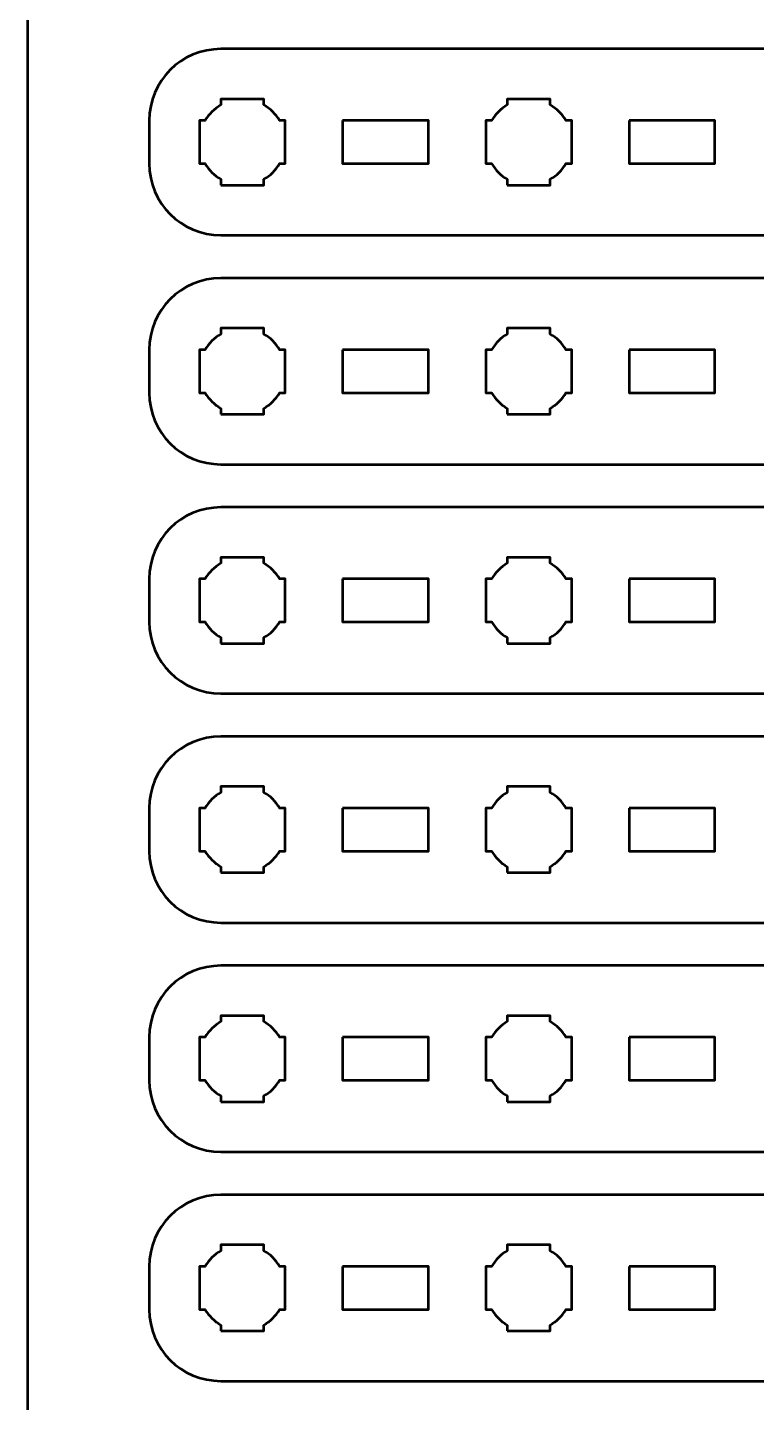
# Model space of a CAD drawing. Header units: centimetres. Extents: x -21 to 0, y -29.7 to 0.
# Drawn here: x -21 to -15.91, y -18.55 to -8.95 of the extents above; entities that cross this region are included whole.
import ezdxf

# ---------------------------------------------------------------- set-up
doc = ezdxf.new("R2010")
doc.units = ezdxf.units.CM
doc.header["$MEASUREMENT"] = 0
doc.layers.add('Layer 1', color=7, linetype='Continuous')

msp = doc.modelspace()

# ---------------------------------------------------------------- linework, layer by layer
at = {"layer": 'Layer 1', "color": 1, "lineweight": 53}
msp.add_open_spline([(-21.00003, -29.19995), (-21.00003, -29.19995), (-21.00003, -5.89992), (-21.00003, -5.89992), (-21.00003, -5.89992), (-21.00003, -5.81709), (-20.93286, -5.74992), (-20.85003, -5.74992), (-20.85003, -5.74992), (-20.7672, -5.74992), (-20.70003, -5.68275), (-20.70003, -5.59992), (-20.70003, -5.59992), (-20.70003, -5.51709), (-20.7672, -5.44992), (-20.85003, -5.44992), (-20.85003, -5.44992), (-20.93286, -5.44992), (-21.00003, -5.38275), (-21.00003, -5.29992), (-21.00003, -5.29992), (-21.00003, -5.21709), (-20.93286, -5.14992), (-20.85003, -5.14992), (-20.85003, -5.14992), (-20.7672, -5.14992), (-20.70003, -5.08275), (-20.70003, -4.99992), (-20.70003, -4.99992), (-20.70003, -4.91709), (-20.7672, -4.84992), (-20.85003, -4.84992), (-20.85003, -4.84992), (-20.93286, -4.84992), (-21.00003, -4.78275), (-21.00003, -4.69992), (-21.00003, -4.69992), (-21.00003, -4.61709), (-20.93286, -4.54992), (-20.85003, -4.54992), (-20.85003, -4.54992), (-20.7672, -4.54992), (-20.70003, -4.48275), (-20.70003, -4.39992), (-20.70003, -4.39992), (-20.70003, -4.31709), (-20.7672, -4.24992), (-20.85003, -4.24992), (-20.85003, -4.24992), (-20.93286, -4.24992), (-21.00003, -4.18275), (-21.00003, -4.09992), (-21.00003, -4.09992), (-21.00003, -4.01709), (-20.93286, -3.94992), (-20.85003, -3.94992), (-20.85003, -3.94992), (-20.7672, -3.94992), (-20.70003, -3.88275), (-20.70003, -3.79992), (-20.70003, -3.79992), (-20.70003, -3.71709), (-20.7672, -3.64992), (-20.85003, -3.64992), (-20.85003, -3.64992), (-20.93286, -3.64992), (-21.00003, -3.58275), (-21.00003, -3.49992), (-21.00003, -3.49992), (-21.00003, -3.41709), (-20.93286, -3.34992), (-20.85003, -3.34992), (-20.85003, -3.34992), (-20.7672, -3.34992), (-20.70003, -3.28275), (-20.70003, -3.19992), (-20.70003, -3.19992), (-20.70003, -3.11709), (-20.7672, -3.04992), (-20.85003, -3.04992), (-20.85003, -3.04992), (-20.93286, -3.04992), (-21.00003, -2.98275), (-21.00003, -2.89992), (-21.00003, -2.89992), (-21.00003, -2.81709), (-20.93286, -2.74992), (-20.85003, -2.74992), (-20.85003, -2.74992), (-20.7672, -2.74992), (-20.70003, -2.68275), (-20.70003, -2.59992), (-20.70003, -2.59992), (-20.70003, -2.51709), (-20.7672, -2.44992), (-20.85003, -2.44992), (-20.85003, -2.44992), (-20.93286, -2.44992), (-21.00003, -2.38275), (-21.00003, -2.29992), (-21.00003, -2.29992), (-21.00003, -2.21709), (-20.93286, -2.14992), (-20.85003, -2.14992), (-20.85003, -2.14992), (-20.7672, -2.14992), (-20.70003, -2.08275), (-20.70003, -1.99992), (-20.70003, -1.99992), (-20.70003, -1.91709), (-20.7672, -1.84992), (-20.85003, -1.84992), (-20.85003, -1.84992), (-20.93286, -1.84992), (-21.00003, -1.78275), (-21.00003, -1.69992), (-21.00003, -1.69992), (-21.00003, -1.61709), (-20.93286, -1.54992), (-20.85003, -1.54992), (-20.85003, -1.54992), (-20.7672, -1.54992), (-20.70003, -1.48275), (-20.70003, -1.39992), (-20.70003, -1.39992), (-20.70003, -1.31709), (-20.7672, -1.24992), (-20.85003, -1.24992), (-20.85003, -1.24992), (-20.93286, -1.24992), (-21.00003, -1.18275), (-21.00003, -1.09992), (-21.00003, -1.09992), (-21.00003, -1.09992), (-21.00003, -0.49992), (-21.00003, -0.49992), (-21.00003, -0.49992), (-21.00003, -0.22295), (-20.77694, 0.00004), (-20.49994, 0.00004), (-20.49994, 0.00004), (-20.49994, 0.00004), (-0.50008, 0.00004), (-0.50008, 0.00004), (-0.50008, 0.00004), (-0.22294, 0.00004), (0.00002, -0.22295), (0.00002, -0.49992), (0.00002, -0.49992), (0.00002, -0.49992), (0.00002, -29.19995), (0.00002, -29.19995), (0.00002, -29.19995), (0.00002, -29.47695), (-0.22294, -29.70004), (-0.50008, -29.70004), (-0.50008, -29.70004), (-0.50008, -29.70004), (-20.49994, -29.70004), (-20.49994, -29.70004), (-20.49994, -29.70004), (-20.77694, -29.70004), (-21.00003, -29.47695), (-21.00003, -29.19995)], degree=3, knots=[0, 0, 0, 0, 0.0243902, 0.0243902, 0.0243902, 0.0243902, 0.0487805, 0.0487805, 0.0487805, 0.0487805, 0.0731707, 0.0731707, 0.0731707, 0.0731707, 0.097561, 0.097561, 0.097561, 0.097561, 0.1219512, 0.1219512, 0.1219512, 0.1219512, 0.1463415, 0.1463415, 0.1463415, 0.1463415, 0.1707317, 0.1707317, 0.1707317, 0.1707317, 0.195122, 0.195122, 0.195122, 0.195122, 0.2195122, 0.2195122, 0.2195122, 0.2195122, 0.2439024, 0.2439024, 0.2439024, 0.2439024, 0.2682927, 0.2682927, 0.2682927, 0.2682927, 0.2926829, 0.2926829, 0.2926829, 0.2926829, 0.3170732, 0.3170732, 0.3170732, 0.3170732, 0.3414634, 0.3414634, 0.3414634, 0.3414634, 0.3658537, 0.3658537, 0.3658537, 0.3658537, 0.3902439, 0.3902439, 0.3902439, 0.3902439, 0.4146341, 0.4146341, 0.4146341, 0.4146341, 0.4390244, 0.4390244, 0.4390244, 0.4390244, 0.4634146, 0.4634146, 0.4634146, 0.4634146, 0.4878049, 0.4878049, 0.4878049, 0.4878049, 0.5121951, 0.5121951, 0.5121951, 0.5121951, 0.5365854, 0.5365854, 0.5365854, 0.5365854, 0.5609756, 0.5609756, 0.5609756, 0.5609756, 0.5853659, 0.5853659, 0.5853659, 0.5853659, 0.6097561, 0.6097561, 0.6097561, 0.6097561, 0.6341463, 0.6341463, 0.6341463, 0.6341463, 0.6585366, 0.6585366, 0.6585366, 0.6585366, 0.6829268, 0.6829268, 0.6829268, 0.6829268, 0.7073171, 0.7073171, 0.7073171, 0.7073171, 0.7317073, 0.7317073, 0.7317073, 0.7317073, 0.7560976, 0.7560976, 0.7560976, 0.7560976, 0.7804878, 0.7804878, 0.7804878, 0.7804878, 0.804878, 0.804878, 0.804878, 0.804878, 0.8292683, 0.8292683, 0.8292683, 0.8292683, 0.8536585, 0.8536585, 0.8536585, 0.8536585, 0.8780488, 0.8780488, 0.8780488, 0.8780488, 0.902439, 0.902439, 0.902439, 0.902439, 0.9268293, 0.9268293, 0.9268293, 0.9268293, 0.9512195, 0.9512195, 0.9512195, 0.9512195, 0.9756098, 0.9756098, 0.9756098, 0.9756098, 1, 1, 1, 1], dxfattribs=at)
at = {"layer": 'Layer 1', "color": 3, "lineweight": 53}
for points in [[(-19.64997, -9.09999), (-19.64997, -9.09999), (-3.35004, -9.09999), (-3.35004, -9.09999), (-3.35004, -9.09999), (-3.07304, -9.09999), (-2.84994, -9.32308), (-2.84994, -9.60008), (-2.84994, -9.60008), (-2.84994, -9.60008), (-2.84994, -9.90009), (-2.84994, -9.90009), (-2.84994, -9.90009), (-2.84994, -10.17705), (-3.07304, -10.40001), (-3.35004, -10.40001), (-3.35004, -10.40001), (-3.35004, -10.40001), (-19.64997, -10.40001), (-19.64997, -10.40001), (-19.64997, -10.40001), (-19.92697, -10.40001), (-20.15006, -10.17705), (-20.15006, -9.90009), (-20.15006, -9.90009), (-20.15006, -9.90009), (-20.15006, -9.60008), (-20.15006, -9.60008), (-20.15006, -9.60008), (-20.15006, -9.32308), (-19.92697, -9.09999), (-19.64997, -9.09999)], [(-19.64997, -10.69999), (-19.64997, -10.69999), (-3.35004, -10.69999), (-3.35004, -10.69999), (-3.35004, -10.69999), (-3.07304, -10.69999), (-2.84994, -10.92308), (-2.84994, -11.20008), (-2.84994, -11.20008), (-2.84994, -11.20008), (-2.84994, -11.50009), (-2.84994, -11.50009), (-2.84994, -11.50009), (-2.84994, -11.77705), (-3.07304, -12.00001), (-3.35004, -12.00001), (-3.35004, -12.00001), (-3.35004, -12.00001), (-19.64997, -12.00001), (-19.64997, -12.00001), (-19.64997, -12.00001), (-19.92697, -12.00001), (-20.15006, -11.77705), (-20.15006, -11.50009), (-20.15006, -11.50009), (-20.15006, -11.50009), (-20.15006, -11.20008), (-20.15006, -11.20008), (-20.15006, -11.20008), (-20.15006, -10.92308), (-19.92697, -10.69999), (-19.64997, -10.69999)], [(-19.64997, -12.29999), (-19.64997, -12.29999), (-3.35004, -12.29999), (-3.35004, -12.29999), (-3.35004, -12.29999), (-3.07304, -12.29999), (-2.84994, -12.52308), (-2.84994, -12.80008), (-2.84994, -12.80008), (-2.84994, -12.80008), (-2.84994, -13.10009), (-2.84994, -13.10009), (-2.84994, -13.10009), (-2.84994, -13.37705), (-3.07304, -13.60001), (-3.35004, -13.60001), (-3.35004, -13.60001), (-3.35004, -13.60001), (-19.64997, -13.60001), (-19.64997, -13.60001), (-19.64997, -13.60001), (-19.92697, -13.60001), (-20.15006, -13.37705), (-20.15006, -13.10009), (-20.15006, -13.10009), (-20.15006, -13.10009), (-20.15006, -12.80008), (-20.15006, -12.80008), (-20.15006, -12.80008), (-20.15006, -12.52308), (-19.92697, -12.29999), (-19.64997, -12.29999)], [(-19.64997, -13.89999), (-19.64997, -13.89999), (-3.35004, -13.89999), (-3.35004, -13.89999), (-3.35004, -13.89999), (-3.07304, -13.89999), (-2.84994, -14.12308), (-2.84994, -14.40008), (-2.84994, -14.40008), (-2.84994, -14.40008), (-2.84994, -14.70009), (-2.84994, -14.70009), (-2.84994, -14.70009), (-2.84994, -14.97705), (-3.07304, -15.20001), (-3.35004, -15.20001), (-3.35004, -15.20001), (-3.35004, -15.20001), (-19.64997, -15.20001), (-19.64997, -15.20001), (-19.64997, -15.20001), (-19.92697, -15.20001), (-20.15006, -14.97705), (-20.15006, -14.70009), (-20.15006, -14.70009), (-20.15006, -14.70009), (-20.15006, -14.40008), (-20.15006, -14.40008), (-20.15006, -14.40008), (-20.15006, -14.12308), (-19.92697, -13.89999), (-19.64997, -13.89999)], [(-19.64997, -15.49999), (-19.64997, -15.49999), (-3.35004, -15.49999), (-3.35004, -15.49999), (-3.35004, -15.49999), (-3.07304, -15.49999), (-2.84994, -15.72308), (-2.84994, -16.00008), (-2.84994, -16.00008), (-2.84994, -16.00008), (-2.84994, -16.30009), (-2.84994, -16.30009), (-2.84994, -16.30009), (-2.84994, -16.57705), (-3.07304, -16.80001), (-3.35004, -16.80001), (-3.35004, -16.80001), (-3.35004, -16.80001), (-19.64997, -16.80001), (-19.64997, -16.80001), (-19.64997, -16.80001), (-19.92697, -16.80001), (-20.15006, -16.57705), (-20.15006, -16.30009), (-20.15006, -16.30009), (-20.15006, -16.30009), (-20.15006, -16.00008), (-20.15006, -16.00008), (-20.15006, -16.00008), (-20.15006, -15.72308), (-19.92697, -15.49999), (-19.64997, -15.49999)], [(-19.64997, -17.09999), (-19.64997, -17.09999), (-3.35004, -17.09999), (-3.35004, -17.09999), (-3.35004, -17.09999), (-3.07304, -17.09999), (-2.84994, -17.32308), (-2.84994, -17.60008), (-2.84994, -17.60008), (-2.84994, -17.60008), (-2.84994, -17.90009), (-2.84994, -17.90009), (-2.84994, -17.90009), (-2.84994, -18.17705), (-3.07304, -18.40001), (-3.35004, -18.40001), (-3.35004, -18.40001), (-3.35004, -18.40001), (-19.64997, -18.40001), (-19.64997, -18.40001), (-19.64997, -18.40001), (-19.92697, -18.40001), (-20.15006, -18.17705), (-20.15006, -17.90009), (-20.15006, -17.90009), (-20.15006, -17.90009), (-20.15006, -17.60008), (-20.15006, -17.60008), (-20.15006, -17.60008), (-20.15006, -17.32308), (-19.92697, -17.09999), (-19.64997, -17.09999)]]:
    msp.add_open_spline(points, degree=3, knots=[0, 0, 0, 0, 0.125, 0.125, 0.125, 0.125, 0.25, 0.25, 0.25, 0.25, 0.375, 0.375, 0.375, 0.375, 0.5, 0.5, 0.5, 0.5, 0.625, 0.625, 0.625, 0.625, 0.75, 0.75, 0.75, 0.75, 0.875, 0.875, 0.875, 0.875, 1, 1, 1, 1], dxfattribs=at)
at = {"layer": 'Layer 1', "lineweight": 53}
for points, knots in [([(-19.64997, -10.05002), (-19.64997, -10.05002), (-19.64997, -10.00991), (-19.64997, -10.00991), (-19.64997, -10.00991), (-19.69558, -9.98359), (-19.7335, -9.94556), (-19.75982, -9.90009), (-19.75982, -9.90009), (-19.75982, -9.90009), (-19.80004, -9.90009), (-19.80004, -9.90009), (-19.80004, -9.90009), (-19.80004, -9.90009), (-19.80004, -9.75001), (-19.80004, -9.75001), (-19.80004, -9.75001), (-19.80004, -9.75001), (-19.80004, -9.60008), (-19.80004, -9.60008), (-19.80004, -9.60008), (-19.80004, -9.60008), (-19.75982, -9.60008), (-19.75982, -9.60008), (-19.75982, -9.60008), (-19.7335, -9.55447), (-19.69558, -9.51655), (-19.64997, -9.49023), (-19.64997, -9.49023), (-19.64997, -9.49023), (-19.64997, -9.45001), (-19.64997, -9.45001), (-19.64997, -9.45001), (-19.64997, -9.45001), (-19.50004, -9.45001), (-19.50004, -9.45001), (-19.50004, -9.45001), (-19.50004, -9.45001), (-19.34996, -9.45001), (-19.34996, -9.45001), (-19.34996, -9.45001), (-19.34996, -9.45001), (-19.34996, -9.49023), (-19.34996, -9.49023), (-19.34996, -9.49023), (-19.30449, -9.51655), (-19.26646, -9.55447), (-19.24014, -9.60008), (-19.24014, -9.60008), (-19.24014, -9.60008), (-19.20003, -9.60008), (-19.20003, -9.60008), (-19.20003, -9.60008), (-19.20003, -9.60008), (-19.20003, -9.75001), (-19.20003, -9.75001), (-19.20003, -9.75001), (-19.20003, -9.75001), (-19.20003, -9.90009), (-19.20003, -9.90009), (-19.20003, -9.90009), (-19.20003, -9.90009), (-19.24014, -9.90009), (-19.24014, -9.90009), (-19.24014, -9.90009), (-19.26646, -9.94556), (-19.30449, -9.98359), (-19.34996, -10.00991), (-19.34996, -10.00991), (-19.34996, -10.00991), (-19.34996, -10.05002), (-19.34996, -10.05002), (-19.34996, -10.05002), (-19.34996, -10.05002), (-19.50004, -10.05002), (-19.50004, -10.05002), (-19.50004, -10.05002), (-19.50004, -10.05002), (-19.64997, -10.05002), (-19.64997, -10.05002)], [0, 0, 0, 0, 0.05, 0.05, 0.05, 0.05, 0.1, 0.1, 0.1, 0.1, 0.15, 0.15, 0.15, 0.15, 0.2, 0.2, 0.2, 0.2, 0.25, 0.25, 0.25, 0.25, 0.3, 0.3, 0.3, 0.3, 0.35, 0.35, 0.35, 0.35, 0.4, 0.4, 0.4, 0.4, 0.45, 0.45, 0.45, 0.45, 0.5, 0.5, 0.5, 0.5, 0.55, 0.55, 0.55, 0.55, 0.6, 0.6, 0.6, 0.6, 0.65, 0.65, 0.65, 0.65, 0.7, 0.7, 0.7, 0.7, 0.75, 0.75, 0.75, 0.75, 0.8, 0.8, 0.8, 0.8, 0.85, 0.85, 0.85, 0.85, 0.9, 0.9, 0.9, 0.9, 0.95, 0.95, 0.95, 0.95, 1, 1, 1, 1]), ([(-17.65003, -10.05002), (-17.65003, -10.05002), (-17.65003, -10.00991), (-17.65003, -10.00991), (-17.65003, -10.00991), (-17.69551, -9.98359), (-17.73354, -9.94556), (-17.75985, -9.90009), (-17.75985, -9.90009), (-17.75985, -9.90009), (-17.79996, -9.90009), (-17.79996, -9.90009), (-17.79996, -9.90009), (-17.79996, -9.90009), (-17.79996, -9.75001), (-17.79996, -9.75001), (-17.79996, -9.75001), (-17.79996, -9.75001), (-17.79996, -9.60008), (-17.79996, -9.60008), (-17.79996, -9.60008), (-17.79996, -9.60008), (-17.75985, -9.60008), (-17.75985, -9.60008), (-17.75985, -9.60008), (-17.73354, -9.55447), (-17.69551, -9.51655), (-17.65003, -9.49023), (-17.65003, -9.49023), (-17.65003, -9.49023), (-17.65003, -9.45001), (-17.65003, -9.45001), (-17.65003, -9.45001), (-17.65003, -9.45001), (-17.49996, -9.45001), (-17.49996, -9.45001), (-17.49996, -9.45001), (-17.49996, -9.45001), (-17.35003, -9.45001), (-17.35003, -9.45001), (-17.35003, -9.45001), (-17.35003, -9.45001), (-17.35003, -9.49023), (-17.35003, -9.49023), (-17.35003, -9.49023), (-17.30456, -9.51655), (-17.26653, -9.55447), (-17.24021, -9.60008), (-17.24021, -9.60008), (-17.24021, -9.60008), (-17.19996, -9.60008), (-17.19996, -9.60008), (-17.19996, -9.60008), (-17.19996, -9.60008), (-17.19996, -9.75001), (-17.19996, -9.75001), (-17.19996, -9.75001), (-17.19996, -9.75001), (-17.19996, -9.90009), (-17.19996, -9.90009), (-17.19996, -9.90009), (-17.19996, -9.90009), (-17.24021, -9.90009), (-17.24021, -9.90009), (-17.24021, -9.90009), (-17.26653, -9.94556), (-17.30456, -9.98359), (-17.35003, -10.00991), (-17.35003, -10.00991), (-17.35003, -10.00991), (-17.35003, -10.05002), (-17.35003, -10.05002), (-17.35003, -10.05002), (-17.35003, -10.05002), (-17.49996, -10.05002), (-17.49996, -10.05002), (-17.49996, -10.05002), (-17.49996, -10.05002), (-17.65003, -10.05002), (-17.65003, -10.05002)], [0, 0, 0, 0, 0.05, 0.05, 0.05, 0.05, 0.1, 0.1, 0.1, 0.1, 0.15, 0.15, 0.15, 0.15, 0.2, 0.2, 0.2, 0.2, 0.25, 0.25, 0.25, 0.25, 0.3, 0.3, 0.3, 0.3, 0.35, 0.35, 0.35, 0.35, 0.4, 0.4, 0.4, 0.4, 0.45, 0.45, 0.45, 0.45, 0.5, 0.5, 0.5, 0.5, 0.55, 0.55, 0.55, 0.55, 0.6, 0.6, 0.6, 0.6, 0.65, 0.65, 0.65, 0.65, 0.7, 0.7, 0.7, 0.7, 0.75, 0.75, 0.75, 0.75, 0.8, 0.8, 0.8, 0.8, 0.85, 0.85, 0.85, 0.85, 0.9, 0.9, 0.9, 0.9, 0.95, 0.95, 0.95, 0.95, 1, 1, 1, 1]), ([(-18.80002, -9.60008), (-18.80002, -9.60008), (-18.20001, -9.60008), (-18.20001, -9.60008), (-18.20001, -9.60008), (-18.20001, -9.60008), (-18.20001, -9.90009), (-18.20001, -9.90009), (-18.20001, -9.90009), (-18.20001, -9.90009), (-18.80002, -9.90009), (-18.80002, -9.90009), (-18.80002, -9.90009), (-18.80002, -9.90009), (-18.80002, -9.60008), (-18.80002, -9.60008)], [0, 0, 0, 0, 0.25, 0.25, 0.25, 0.25, 0.5, 0.5, 0.5, 0.5, 0.75, 0.75, 0.75, 0.75, 1, 1, 1, 1]), ([(-16.80005, -9.60008), (-16.80005, -9.60008), (-16.20005, -9.60008), (-16.20005, -9.60008), (-16.20005, -9.60008), (-16.20005, -9.60008), (-16.20005, -9.90009), (-16.20005, -9.90009), (-16.20005, -9.90009), (-16.20005, -9.90009), (-16.80005, -9.90009), (-16.80005, -9.90009), (-16.80005, -9.90009), (-16.80005, -9.90009), (-16.80005, -9.60008), (-16.80005, -9.60008)], [0, 0, 0, 0, 0.25, 0.25, 0.25, 0.25, 0.5, 0.5, 0.5, 0.5, 0.75, 0.75, 0.75, 0.75, 1, 1, 1, 1]), ([(-19.64997, -11.65002), (-19.64997, -11.65002), (-19.64997, -11.60991), (-19.64997, -11.60991), (-19.64997, -11.60991), (-19.69558, -11.58359), (-19.7335, -11.54556), (-19.75982, -11.50009), (-19.75982, -11.50009), (-19.75982, -11.50009), (-19.80004, -11.50009), (-19.80004, -11.50009), (-19.80004, -11.50009), (-19.80004, -11.50009), (-19.80004, -11.35001), (-19.80004, -11.35001), (-19.80004, -11.35001), (-19.80004, -11.35001), (-19.80004, -11.20008), (-19.80004, -11.20008), (-19.80004, -11.20008), (-19.80004, -11.20008), (-19.75982, -11.20008), (-19.75982, -11.20008), (-19.75982, -11.20008), (-19.7335, -11.15447), (-19.69558, -11.11655), (-19.64997, -11.09023), (-19.64997, -11.09023), (-19.64997, -11.09023), (-19.64997, -11.05001), (-19.64997, -11.05001), (-19.64997, -11.05001), (-19.64997, -11.05001), (-19.50004, -11.05001), (-19.50004, -11.05001), (-19.50004, -11.05001), (-19.50004, -11.05001), (-19.34996, -11.05001), (-19.34996, -11.05001), (-19.34996, -11.05001), (-19.34996, -11.05001), (-19.34996, -11.09023), (-19.34996, -11.09023), (-19.34996, -11.09023), (-19.30449, -11.11655), (-19.26646, -11.15447), (-19.24014, -11.20008), (-19.24014, -11.20008), (-19.24014, -11.20008), (-19.20003, -11.20008), (-19.20003, -11.20008), (-19.20003, -11.20008), (-19.20003, -11.20008), (-19.20003, -11.35001), (-19.20003, -11.35001), (-19.20003, -11.35001), (-19.20003, -11.35001), (-19.20003, -11.50009), (-19.20003, -11.50009), (-19.20003, -11.50009), (-19.20003, -11.50009), (-19.24014, -11.50009), (-19.24014, -11.50009), (-19.24014, -11.50009), (-19.26646, -11.54556), (-19.30449, -11.58359), (-19.34996, -11.60991), (-19.34996, -11.60991), (-19.34996, -11.60991), (-19.34996, -11.65002), (-19.34996, -11.65002), (-19.34996, -11.65002), (-19.34996, -11.65002), (-19.50004, -11.65002), (-19.50004, -11.65002), (-19.50004, -11.65002), (-19.50004, -11.65002), (-19.64997, -11.65002), (-19.64997, -11.65002)], [0, 0, 0, 0, 0.05, 0.05, 0.05, 0.05, 0.1, 0.1, 0.1, 0.1, 0.15, 0.15, 0.15, 0.15, 0.2, 0.2, 0.2, 0.2, 0.25, 0.25, 0.25, 0.25, 0.3, 0.3, 0.3, 0.3, 0.35, 0.35, 0.35, 0.35, 0.4, 0.4, 0.4, 0.4, 0.45, 0.45, 0.45, 0.45, 0.5, 0.5, 0.5, 0.5, 0.55, 0.55, 0.55, 0.55, 0.6, 0.6, 0.6, 0.6, 0.65, 0.65, 0.65, 0.65, 0.7, 0.7, 0.7, 0.7, 0.75, 0.75, 0.75, 0.75, 0.8, 0.8, 0.8, 0.8, 0.85, 0.85, 0.85, 0.85, 0.9, 0.9, 0.9, 0.9, 0.95, 0.95, 0.95, 0.95, 1, 1, 1, 1]), ([(-17.65003, -11.65002), (-17.65003, -11.65002), (-17.65003, -11.60991), (-17.65003, -11.60991), (-17.65003, -11.60991), (-17.69551, -11.58359), (-17.73354, -11.54556), (-17.75985, -11.50009), (-17.75985, -11.50009), (-17.75985, -11.50009), (-17.79996, -11.50009), (-17.79996, -11.50009), (-17.79996, -11.50009), (-17.79996, -11.50009), (-17.79996, -11.35001), (-17.79996, -11.35001), (-17.79996, -11.35001), (-17.79996, -11.35001), (-17.79996, -11.20008), (-17.79996, -11.20008), (-17.79996, -11.20008), (-17.79996, -11.20008), (-17.75985, -11.20008), (-17.75985, -11.20008), (-17.75985, -11.20008), (-17.73354, -11.15447), (-17.69551, -11.11655), (-17.65003, -11.09023), (-17.65003, -11.09023), (-17.65003, -11.09023), (-17.65003, -11.05001), (-17.65003, -11.05001), (-17.65003, -11.05001), (-17.65003, -11.05001), (-17.49996, -11.05001), (-17.49996, -11.05001), (-17.49996, -11.05001), (-17.49996, -11.05001), (-17.35003, -11.05001), (-17.35003, -11.05001), (-17.35003, -11.05001), (-17.35003, -11.05001), (-17.35003, -11.09023), (-17.35003, -11.09023), (-17.35003, -11.09023), (-17.30456, -11.11655), (-17.26653, -11.15447), (-17.24021, -11.20008), (-17.24021, -11.20008), (-17.24021, -11.20008), (-17.19996, -11.20008), (-17.19996, -11.20008), (-17.19996, -11.20008), (-17.19996, -11.20008), (-17.19996, -11.35001), (-17.19996, -11.35001), (-17.19996, -11.35001), (-17.19996, -11.35001), (-17.19996, -11.50009), (-17.19996, -11.50009), (-17.19996, -11.50009), (-17.19996, -11.50009), (-17.24021, -11.50009), (-17.24021, -11.50009), (-17.24021, -11.50009), (-17.26653, -11.54556), (-17.30456, -11.58359), (-17.35003, -11.60991), (-17.35003, -11.60991), (-17.35003, -11.60991), (-17.35003, -11.65002), (-17.35003, -11.65002), (-17.35003, -11.65002), (-17.35003, -11.65002), (-17.49996, -11.65002), (-17.49996, -11.65002), (-17.49996, -11.65002), (-17.49996, -11.65002), (-17.65003, -11.65002), (-17.65003, -11.65002)], [0, 0, 0, 0, 0.05, 0.05, 0.05, 0.05, 0.1, 0.1, 0.1, 0.1, 0.15, 0.15, 0.15, 0.15, 0.2, 0.2, 0.2, 0.2, 0.25, 0.25, 0.25, 0.25, 0.3, 0.3, 0.3, 0.3, 0.35, 0.35, 0.35, 0.35, 0.4, 0.4, 0.4, 0.4, 0.45, 0.45, 0.45, 0.45, 0.5, 0.5, 0.5, 0.5, 0.55, 0.55, 0.55, 0.55, 0.6, 0.6, 0.6, 0.6, 0.65, 0.65, 0.65, 0.65, 0.7, 0.7, 0.7, 0.7, 0.75, 0.75, 0.75, 0.75, 0.8, 0.8, 0.8, 0.8, 0.85, 0.85, 0.85, 0.85, 0.9, 0.9, 0.9, 0.9, 0.95, 0.95, 0.95, 0.95, 1, 1, 1, 1]), ([(-18.80002, -11.20008), (-18.80002, -11.20008), (-18.20001, -11.20008), (-18.20001, -11.20008), (-18.20001, -11.20008), (-18.20001, -11.20008), (-18.20001, -11.50009), (-18.20001, -11.50009), (-18.20001, -11.50009), (-18.20001, -11.50009), (-18.80002, -11.50009), (-18.80002, -11.50009), (-18.80002, -11.50009), (-18.80002, -11.50009), (-18.80002, -11.20008), (-18.80002, -11.20008)], [0, 0, 0, 0, 0.25, 0.25, 0.25, 0.25, 0.5, 0.5, 0.5, 0.5, 0.75, 0.75, 0.75, 0.75, 1, 1, 1, 1]), ([(-16.80005, -11.20008), (-16.80005, -11.20008), (-16.20005, -11.20008), (-16.20005, -11.20008), (-16.20005, -11.20008), (-16.20005, -11.20008), (-16.20005, -11.50009), (-16.20005, -11.50009), (-16.20005, -11.50009), (-16.20005, -11.50009), (-16.80005, -11.50009), (-16.80005, -11.50009), (-16.80005, -11.50009), (-16.80005, -11.50009), (-16.80005, -11.20008), (-16.80005, -11.20008)], [0, 0, 0, 0, 0.25, 0.25, 0.25, 0.25, 0.5, 0.5, 0.5, 0.5, 0.75, 0.75, 0.75, 0.75, 1, 1, 1, 1]), ([(-19.64997, -13.25002), (-19.64997, -13.25002), (-19.64997, -13.20991), (-19.64997, -13.20991), (-19.64997, -13.20991), (-19.69558, -13.18359), (-19.7335, -13.14556), (-19.75982, -13.10009), (-19.75982, -13.10009), (-19.75982, -13.10009), (-19.80004, -13.10009), (-19.80004, -13.10009), (-19.80004, -13.10009), (-19.80004, -13.10009), (-19.80004, -12.95001), (-19.80004, -12.95001), (-19.80004, -12.95001), (-19.80004, -12.95001), (-19.80004, -12.80008), (-19.80004, -12.80008), (-19.80004, -12.80008), (-19.80004, -12.80008), (-19.75982, -12.80008), (-19.75982, -12.80008), (-19.75982, -12.80008), (-19.7335, -12.75447), (-19.69558, -12.71655), (-19.64997, -12.69023), (-19.64997, -12.69023), (-19.64997, -12.69023), (-19.64997, -12.65001), (-19.64997, -12.65001), (-19.64997, -12.65001), (-19.64997, -12.65001), (-19.50004, -12.65001), (-19.50004, -12.65001), (-19.50004, -12.65001), (-19.50004, -12.65001), (-19.34996, -12.65001), (-19.34996, -12.65001), (-19.34996, -12.65001), (-19.34996, -12.65001), (-19.34996, -12.69023), (-19.34996, -12.69023), (-19.34996, -12.69023), (-19.30449, -12.71655), (-19.26646, -12.75447), (-19.24014, -12.80008), (-19.24014, -12.80008), (-19.24014, -12.80008), (-19.20003, -12.80008), (-19.20003, -12.80008), (-19.20003, -12.80008), (-19.20003, -12.80008), (-19.20003, -12.95001), (-19.20003, -12.95001), (-19.20003, -12.95001), (-19.20003, -12.95001), (-19.20003, -13.10009), (-19.20003, -13.10009), (-19.20003, -13.10009), (-19.20003, -13.10009), (-19.24014, -13.10009), (-19.24014, -13.10009), (-19.24014, -13.10009), (-19.26646, -13.14556), (-19.30449, -13.18359), (-19.34996, -13.20991), (-19.34996, -13.20991), (-19.34996, -13.20991), (-19.34996, -13.25002), (-19.34996, -13.25002), (-19.34996, -13.25002), (-19.34996, -13.25002), (-19.50004, -13.25002), (-19.50004, -13.25002), (-19.50004, -13.25002), (-19.50004, -13.25002), (-19.64997, -13.25002), (-19.64997, -13.25002)], [0, 0, 0, 0, 0.05, 0.05, 0.05, 0.05, 0.1, 0.1, 0.1, 0.1, 0.15, 0.15, 0.15, 0.15, 0.2, 0.2, 0.2, 0.2, 0.25, 0.25, 0.25, 0.25, 0.3, 0.3, 0.3, 0.3, 0.35, 0.35, 0.35, 0.35, 0.4, 0.4, 0.4, 0.4, 0.45, 0.45, 0.45, 0.45, 0.5, 0.5, 0.5, 0.5, 0.55, 0.55, 0.55, 0.55, 0.6, 0.6, 0.6, 0.6, 0.65, 0.65, 0.65, 0.65, 0.7, 0.7, 0.7, 0.7, 0.75, 0.75, 0.75, 0.75, 0.8, 0.8, 0.8, 0.8, 0.85, 0.85, 0.85, 0.85, 0.9, 0.9, 0.9, 0.9, 0.95, 0.95, 0.95, 0.95, 1, 1, 1, 1]), ([(-17.65003, -13.25002), (-17.65003, -13.25002), (-17.65003, -13.20991), (-17.65003, -13.20991), (-17.65003, -13.20991), (-17.69551, -13.18359), (-17.73354, -13.14556), (-17.75985, -13.10009), (-17.75985, -13.10009), (-17.75985, -13.10009), (-17.79996, -13.10009), (-17.79996, -13.10009), (-17.79996, -13.10009), (-17.79996, -13.10009), (-17.79996, -12.95001), (-17.79996, -12.95001), (-17.79996, -12.95001), (-17.79996, -12.95001), (-17.79996, -12.80008), (-17.79996, -12.80008), (-17.79996, -12.80008), (-17.79996, -12.80008), (-17.75985, -12.80008), (-17.75985, -12.80008), (-17.75985, -12.80008), (-17.73354, -12.75447), (-17.69551, -12.71655), (-17.65003, -12.69023), (-17.65003, -12.69023), (-17.65003, -12.69023), (-17.65003, -12.65001), (-17.65003, -12.65001), (-17.65003, -12.65001), (-17.65003, -12.65001), (-17.49996, -12.65001), (-17.49996, -12.65001), (-17.49996, -12.65001), (-17.49996, -12.65001), (-17.35003, -12.65001), (-17.35003, -12.65001), (-17.35003, -12.65001), (-17.35003, -12.65001), (-17.35003, -12.69023), (-17.35003, -12.69023), (-17.35003, -12.69023), (-17.30456, -12.71655), (-17.26653, -12.75447), (-17.24021, -12.80008), (-17.24021, -12.80008), (-17.24021, -12.80008), (-17.19996, -12.80008), (-17.19996, -12.80008), (-17.19996, -12.80008), (-17.19996, -12.80008), (-17.19996, -12.95001), (-17.19996, -12.95001), (-17.19996, -12.95001), (-17.19996, -12.95001), (-17.19996, -13.10009), (-17.19996, -13.10009), (-17.19996, -13.10009), (-17.19996, -13.10009), (-17.24021, -13.10009), (-17.24021, -13.10009), (-17.24021, -13.10009), (-17.26653, -13.14556), (-17.30456, -13.18359), (-17.35003, -13.20991), (-17.35003, -13.20991), (-17.35003, -13.20991), (-17.35003, -13.25002), (-17.35003, -13.25002), (-17.35003, -13.25002), (-17.35003, -13.25002), (-17.49996, -13.25002), (-17.49996, -13.25002), (-17.49996, -13.25002), (-17.49996, -13.25002), (-17.65003, -13.25002), (-17.65003, -13.25002)], [0, 0, 0, 0, 0.05, 0.05, 0.05, 0.05, 0.1, 0.1, 0.1, 0.1, 0.15, 0.15, 0.15, 0.15, 0.2, 0.2, 0.2, 0.2, 0.25, 0.25, 0.25, 0.25, 0.3, 0.3, 0.3, 0.3, 0.35, 0.35, 0.35, 0.35, 0.4, 0.4, 0.4, 0.4, 0.45, 0.45, 0.45, 0.45, 0.5, 0.5, 0.5, 0.5, 0.55, 0.55, 0.55, 0.55, 0.6, 0.6, 0.6, 0.6, 0.65, 0.65, 0.65, 0.65, 0.7, 0.7, 0.7, 0.7, 0.75, 0.75, 0.75, 0.75, 0.8, 0.8, 0.8, 0.8, 0.85, 0.85, 0.85, 0.85, 0.9, 0.9, 0.9, 0.9, 0.95, 0.95, 0.95, 0.95, 1, 1, 1, 1]), ([(-18.80002, -12.80008), (-18.80002, -12.80008), (-18.20001, -12.80008), (-18.20001, -12.80008), (-18.20001, -12.80008), (-18.20001, -12.80008), (-18.20001, -13.10009), (-18.20001, -13.10009), (-18.20001, -13.10009), (-18.20001, -13.10009), (-18.80002, -13.10009), (-18.80002, -13.10009), (-18.80002, -13.10009), (-18.80002, -13.10009), (-18.80002, -12.80008), (-18.80002, -12.80008)], [0, 0, 0, 0, 0.25, 0.25, 0.25, 0.25, 0.5, 0.5, 0.5, 0.5, 0.75, 0.75, 0.75, 0.75, 1, 1, 1, 1]), ([(-16.80005, -12.80008), (-16.80005, -12.80008), (-16.20005, -12.80008), (-16.20005, -12.80008), (-16.20005, -12.80008), (-16.20005, -12.80008), (-16.20005, -13.10009), (-16.20005, -13.10009), (-16.20005, -13.10009), (-16.20005, -13.10009), (-16.80005, -13.10009), (-16.80005, -13.10009), (-16.80005, -13.10009), (-16.80005, -13.10009), (-16.80005, -12.80008), (-16.80005, -12.80008)], [0, 0, 0, 0, 0.25, 0.25, 0.25, 0.25, 0.5, 0.5, 0.5, 0.5, 0.75, 0.75, 0.75, 0.75, 1, 1, 1, 1]), ([(-19.64997, -14.85002), (-19.64997, -14.85002), (-19.64997, -14.80991), (-19.64997, -14.80991), (-19.64997, -14.80991), (-19.69558, -14.78359), (-19.7335, -14.74556), (-19.75982, -14.70009), (-19.75982, -14.70009), (-19.75982, -14.70009), (-19.80004, -14.70009), (-19.80004, -14.70009), (-19.80004, -14.70009), (-19.80004, -14.70009), (-19.80004, -14.55001), (-19.80004, -14.55001), (-19.80004, -14.55001), (-19.80004, -14.55001), (-19.80004, -14.40008), (-19.80004, -14.40008), (-19.80004, -14.40008), (-19.80004, -14.40008), (-19.75982, -14.40008), (-19.75982, -14.40008), (-19.75982, -14.40008), (-19.7335, -14.35447), (-19.69558, -14.31655), (-19.64997, -14.29023), (-19.64997, -14.29023), (-19.64997, -14.29023), (-19.64997, -14.25001), (-19.64997, -14.25001), (-19.64997, -14.25001), (-19.64997, -14.25001), (-19.50004, -14.25001), (-19.50004, -14.25001), (-19.50004, -14.25001), (-19.50004, -14.25001), (-19.34996, -14.25001), (-19.34996, -14.25001), (-19.34996, -14.25001), (-19.34996, -14.25001), (-19.34996, -14.29023), (-19.34996, -14.29023), (-19.34996, -14.29023), (-19.30449, -14.31655), (-19.26646, -14.35447), (-19.24014, -14.40008), (-19.24014, -14.40008), (-19.24014, -14.40008), (-19.20003, -14.40008), (-19.20003, -14.40008), (-19.20003, -14.40008), (-19.20003, -14.40008), (-19.20003, -14.55001), (-19.20003, -14.55001), (-19.20003, -14.55001), (-19.20003, -14.55001), (-19.20003, -14.70009), (-19.20003, -14.70009), (-19.20003, -14.70009), (-19.20003, -14.70009), (-19.24014, -14.70009), (-19.24014, -14.70009), (-19.24014, -14.70009), (-19.26646, -14.74556), (-19.30449, -14.78359), (-19.34996, -14.80991), (-19.34996, -14.80991), (-19.34996, -14.80991), (-19.34996, -14.85002), (-19.34996, -14.85002), (-19.34996, -14.85002), (-19.34996, -14.85002), (-19.50004, -14.85002), (-19.50004, -14.85002), (-19.50004, -14.85002), (-19.50004, -14.85002), (-19.64997, -14.85002), (-19.64997, -14.85002)], [0, 0, 0, 0, 0.05, 0.05, 0.05, 0.05, 0.1, 0.1, 0.1, 0.1, 0.15, 0.15, 0.15, 0.15, 0.2, 0.2, 0.2, 0.2, 0.25, 0.25, 0.25, 0.25, 0.3, 0.3, 0.3, 0.3, 0.35, 0.35, 0.35, 0.35, 0.4, 0.4, 0.4, 0.4, 0.45, 0.45, 0.45, 0.45, 0.5, 0.5, 0.5, 0.5, 0.55, 0.55, 0.55, 0.55, 0.6, 0.6, 0.6, 0.6, 0.65, 0.65, 0.65, 0.65, 0.7, 0.7, 0.7, 0.7, 0.75, 0.75, 0.75, 0.75, 0.8, 0.8, 0.8, 0.8, 0.85, 0.85, 0.85, 0.85, 0.9, 0.9, 0.9, 0.9, 0.95, 0.95, 0.95, 0.95, 1, 1, 1, 1]), ([(-17.65003, -14.85002), (-17.65003, -14.85002), (-17.65003, -14.80991), (-17.65003, -14.80991), (-17.65003, -14.80991), (-17.69551, -14.78359), (-17.73354, -14.74556), (-17.75985, -14.70009), (-17.75985, -14.70009), (-17.75985, -14.70009), (-17.79996, -14.70009), (-17.79996, -14.70009), (-17.79996, -14.70009), (-17.79996, -14.70009), (-17.79996, -14.55001), (-17.79996, -14.55001), (-17.79996, -14.55001), (-17.79996, -14.55001), (-17.79996, -14.40008), (-17.79996, -14.40008), (-17.79996, -14.40008), (-17.79996, -14.40008), (-17.75985, -14.40008), (-17.75985, -14.40008), (-17.75985, -14.40008), (-17.73354, -14.35447), (-17.69551, -14.31655), (-17.65003, -14.29023), (-17.65003, -14.29023), (-17.65003, -14.29023), (-17.65003, -14.25001), (-17.65003, -14.25001), (-17.65003, -14.25001), (-17.65003, -14.25001), (-17.49996, -14.25001), (-17.49996, -14.25001), (-17.49996, -14.25001), (-17.49996, -14.25001), (-17.35003, -14.25001), (-17.35003, -14.25001), (-17.35003, -14.25001), (-17.35003, -14.25001), (-17.35003, -14.29023), (-17.35003, -14.29023), (-17.35003, -14.29023), (-17.30456, -14.31655), (-17.26653, -14.35447), (-17.24021, -14.40008), (-17.24021, -14.40008), (-17.24021, -14.40008), (-17.19996, -14.40008), (-17.19996, -14.40008), (-17.19996, -14.40008), (-17.19996, -14.40008), (-17.19996, -14.55001), (-17.19996, -14.55001), (-17.19996, -14.55001), (-17.19996, -14.55001), (-17.19996, -14.70009), (-17.19996, -14.70009), (-17.19996, -14.70009), (-17.19996, -14.70009), (-17.24021, -14.70009), (-17.24021, -14.70009), (-17.24021, -14.70009), (-17.26653, -14.74556), (-17.30456, -14.78359), (-17.35003, -14.80991), (-17.35003, -14.80991), (-17.35003, -14.80991), (-17.35003, -14.85002), (-17.35003, -14.85002), (-17.35003, -14.85002), (-17.35003, -14.85002), (-17.49996, -14.85002), (-17.49996, -14.85002), (-17.49996, -14.85002), (-17.49996, -14.85002), (-17.65003, -14.85002), (-17.65003, -14.85002)], [0, 0, 0, 0, 0.05, 0.05, 0.05, 0.05, 0.1, 0.1, 0.1, 0.1, 0.15, 0.15, 0.15, 0.15, 0.2, 0.2, 0.2, 0.2, 0.25, 0.25, 0.25, 0.25, 0.3, 0.3, 0.3, 0.3, 0.35, 0.35, 0.35, 0.35, 0.4, 0.4, 0.4, 0.4, 0.45, 0.45, 0.45, 0.45, 0.5, 0.5, 0.5, 0.5, 0.55, 0.55, 0.55, 0.55, 0.6, 0.6, 0.6, 0.6, 0.65, 0.65, 0.65, 0.65, 0.7, 0.7, 0.7, 0.7, 0.75, 0.75, 0.75, 0.75, 0.8, 0.8, 0.8, 0.8, 0.85, 0.85, 0.85, 0.85, 0.9, 0.9, 0.9, 0.9, 0.95, 0.95, 0.95, 0.95, 1, 1, 1, 1]), ([(-18.80002, -14.40008), (-18.80002, -14.40008), (-18.20001, -14.40008), (-18.20001, -14.40008), (-18.20001, -14.40008), (-18.20001, -14.40008), (-18.20001, -14.70009), (-18.20001, -14.70009), (-18.20001, -14.70009), (-18.20001, -14.70009), (-18.80002, -14.70009), (-18.80002, -14.70009), (-18.80002, -14.70009), (-18.80002, -14.70009), (-18.80002, -14.40008), (-18.80002, -14.40008)], [0, 0, 0, 0, 0.25, 0.25, 0.25, 0.25, 0.5, 0.5, 0.5, 0.5, 0.75, 0.75, 0.75, 0.75, 1, 1, 1, 1]), ([(-16.80005, -14.40008), (-16.80005, -14.40008), (-16.20005, -14.40008), (-16.20005, -14.40008), (-16.20005, -14.40008), (-16.20005, -14.40008), (-16.20005, -14.70009), (-16.20005, -14.70009), (-16.20005, -14.70009), (-16.20005, -14.70009), (-16.80005, -14.70009), (-16.80005, -14.70009), (-16.80005, -14.70009), (-16.80005, -14.70009), (-16.80005, -14.40008), (-16.80005, -14.40008)], [0, 0, 0, 0, 0.25, 0.25, 0.25, 0.25, 0.5, 0.5, 0.5, 0.5, 0.75, 0.75, 0.75, 0.75, 1, 1, 1, 1]), ([(-19.64997, -16.45002), (-19.64997, -16.45002), (-19.64997, -16.40991), (-19.64997, -16.40991), (-19.64997, -16.40991), (-19.69558, -16.38359), (-19.7335, -16.34556), (-19.75982, -16.30009), (-19.75982, -16.30009), (-19.75982, -16.30009), (-19.80004, -16.30009), (-19.80004, -16.30009), (-19.80004, -16.30009), (-19.80004, -16.30009), (-19.80004, -16.15001), (-19.80004, -16.15001), (-19.80004, -16.15001), (-19.80004, -16.15001), (-19.80004, -16.00008), (-19.80004, -16.00008), (-19.80004, -16.00008), (-19.80004, -16.00008), (-19.75982, -16.00008), (-19.75982, -16.00008), (-19.75982, -16.00008), (-19.7335, -15.95447), (-19.69558, -15.91655), (-19.64997, -15.89023), (-19.64997, -15.89023), (-19.64997, -15.89023), (-19.64997, -15.85001), (-19.64997, -15.85001), (-19.64997, -15.85001), (-19.64997, -15.85001), (-19.50004, -15.85001), (-19.50004, -15.85001), (-19.50004, -15.85001), (-19.50004, -15.85001), (-19.34996, -15.85001), (-19.34996, -15.85001), (-19.34996, -15.85001), (-19.34996, -15.85001), (-19.34996, -15.89023), (-19.34996, -15.89023), (-19.34996, -15.89023), (-19.30449, -15.91655), (-19.26646, -15.95447), (-19.24014, -16.00008), (-19.24014, -16.00008), (-19.24014, -16.00008), (-19.20003, -16.00008), (-19.20003, -16.00008), (-19.20003, -16.00008), (-19.20003, -16.00008), (-19.20003, -16.15001), (-19.20003, -16.15001), (-19.20003, -16.15001), (-19.20003, -16.15001), (-19.20003, -16.30009), (-19.20003, -16.30009), (-19.20003, -16.30009), (-19.20003, -16.30009), (-19.24014, -16.30009), (-19.24014, -16.30009), (-19.24014, -16.30009), (-19.26646, -16.34556), (-19.30449, -16.38359), (-19.34996, -16.40991), (-19.34996, -16.40991), (-19.34996, -16.40991), (-19.34996, -16.45002), (-19.34996, -16.45002), (-19.34996, -16.45002), (-19.34996, -16.45002), (-19.50004, -16.45002), (-19.50004, -16.45002), (-19.50004, -16.45002), (-19.50004, -16.45002), (-19.64997, -16.45002), (-19.64997, -16.45002)], [0, 0, 0, 0, 0.05, 0.05, 0.05, 0.05, 0.1, 0.1, 0.1, 0.1, 0.15, 0.15, 0.15, 0.15, 0.2, 0.2, 0.2, 0.2, 0.25, 0.25, 0.25, 0.25, 0.3, 0.3, 0.3, 0.3, 0.35, 0.35, 0.35, 0.35, 0.4, 0.4, 0.4, 0.4, 0.45, 0.45, 0.45, 0.45, 0.5, 0.5, 0.5, 0.5, 0.55, 0.55, 0.55, 0.55, 0.6, 0.6, 0.6, 0.6, 0.65, 0.65, 0.65, 0.65, 0.7, 0.7, 0.7, 0.7, 0.75, 0.75, 0.75, 0.75, 0.8, 0.8, 0.8, 0.8, 0.85, 0.85, 0.85, 0.85, 0.9, 0.9, 0.9, 0.9, 0.95, 0.95, 0.95, 0.95, 1, 1, 1, 1]), ([(-17.65003, -16.45002), (-17.65003, -16.45002), (-17.65003, -16.40991), (-17.65003, -16.40991), (-17.65003, -16.40991), (-17.69551, -16.38359), (-17.73354, -16.34556), (-17.75985, -16.30009), (-17.75985, -16.30009), (-17.75985, -16.30009), (-17.79996, -16.30009), (-17.79996, -16.30009), (-17.79996, -16.30009), (-17.79996, -16.30009), (-17.79996, -16.15001), (-17.79996, -16.15001), (-17.79996, -16.15001), (-17.79996, -16.15001), (-17.79996, -16.00008), (-17.79996, -16.00008), (-17.79996, -16.00008), (-17.79996, -16.00008), (-17.75985, -16.00008), (-17.75985, -16.00008), (-17.75985, -16.00008), (-17.73354, -15.95447), (-17.69551, -15.91655), (-17.65003, -15.89023), (-17.65003, -15.89023), (-17.65003, -15.89023), (-17.65003, -15.85001), (-17.65003, -15.85001), (-17.65003, -15.85001), (-17.65003, -15.85001), (-17.49996, -15.85001), (-17.49996, -15.85001), (-17.49996, -15.85001), (-17.49996, -15.85001), (-17.35003, -15.85001), (-17.35003, -15.85001), (-17.35003, -15.85001), (-17.35003, -15.85001), (-17.35003, -15.89023), (-17.35003, -15.89023), (-17.35003, -15.89023), (-17.30456, -15.91655), (-17.26653, -15.95447), (-17.24021, -16.00008), (-17.24021, -16.00008), (-17.24021, -16.00008), (-17.19996, -16.00008), (-17.19996, -16.00008), (-17.19996, -16.00008), (-17.19996, -16.00008), (-17.19996, -16.15001), (-17.19996, -16.15001), (-17.19996, -16.15001), (-17.19996, -16.15001), (-17.19996, -16.30009), (-17.19996, -16.30009), (-17.19996, -16.30009), (-17.19996, -16.30009), (-17.24021, -16.30009), (-17.24021, -16.30009), (-17.24021, -16.30009), (-17.26653, -16.34556), (-17.30456, -16.38359), (-17.35003, -16.40991), (-17.35003, -16.40991), (-17.35003, -16.40991), (-17.35003, -16.45002), (-17.35003, -16.45002), (-17.35003, -16.45002), (-17.35003, -16.45002), (-17.49996, -16.45002), (-17.49996, -16.45002), (-17.49996, -16.45002), (-17.49996, -16.45002), (-17.65003, -16.45002), (-17.65003, -16.45002)], [0, 0, 0, 0, 0.05, 0.05, 0.05, 0.05, 0.1, 0.1, 0.1, 0.1, 0.15, 0.15, 0.15, 0.15, 0.2, 0.2, 0.2, 0.2, 0.25, 0.25, 0.25, 0.25, 0.3, 0.3, 0.3, 0.3, 0.35, 0.35, 0.35, 0.35, 0.4, 0.4, 0.4, 0.4, 0.45, 0.45, 0.45, 0.45, 0.5, 0.5, 0.5, 0.5, 0.55, 0.55, 0.55, 0.55, 0.6, 0.6, 0.6, 0.6, 0.65, 0.65, 0.65, 0.65, 0.7, 0.7, 0.7, 0.7, 0.75, 0.75, 0.75, 0.75, 0.8, 0.8, 0.8, 0.8, 0.85, 0.85, 0.85, 0.85, 0.9, 0.9, 0.9, 0.9, 0.95, 0.95, 0.95, 0.95, 1, 1, 1, 1]), ([(-18.80002, -16.00008), (-18.80002, -16.00008), (-18.20001, -16.00008), (-18.20001, -16.00008), (-18.20001, -16.00008), (-18.20001, -16.00008), (-18.20001, -16.30009), (-18.20001, -16.30009), (-18.20001, -16.30009), (-18.20001, -16.30009), (-18.80002, -16.30009), (-18.80002, -16.30009), (-18.80002, -16.30009), (-18.80002, -16.30009), (-18.80002, -16.00008), (-18.80002, -16.00008)], [0, 0, 0, 0, 0.25, 0.25, 0.25, 0.25, 0.5, 0.5, 0.5, 0.5, 0.75, 0.75, 0.75, 0.75, 1, 1, 1, 1]), ([(-16.80005, -16.00008), (-16.80005, -16.00008), (-16.20005, -16.00008), (-16.20005, -16.00008), (-16.20005, -16.00008), (-16.20005, -16.00008), (-16.20005, -16.30009), (-16.20005, -16.30009), (-16.20005, -16.30009), (-16.20005, -16.30009), (-16.80005, -16.30009), (-16.80005, -16.30009), (-16.80005, -16.30009), (-16.80005, -16.30009), (-16.80005, -16.00008), (-16.80005, -16.00008)], [0, 0, 0, 0, 0.25, 0.25, 0.25, 0.25, 0.5, 0.5, 0.5, 0.5, 0.75, 0.75, 0.75, 0.75, 1, 1, 1, 1]), ([(-19.64997, -18.05002), (-19.64997, -18.05002), (-19.64997, -18.00991), (-19.64997, -18.00991), (-19.64997, -18.00991), (-19.69558, -17.98359), (-19.7335, -17.94556), (-19.75982, -17.90009), (-19.75982, -17.90009), (-19.75982, -17.90009), (-19.80004, -17.90009), (-19.80004, -17.90009), (-19.80004, -17.90009), (-19.80004, -17.90009), (-19.80004, -17.75001), (-19.80004, -17.75001), (-19.80004, -17.75001), (-19.80004, -17.75001), (-19.80004, -17.60008), (-19.80004, -17.60008), (-19.80004, -17.60008), (-19.80004, -17.60008), (-19.75982, -17.60008), (-19.75982, -17.60008), (-19.75982, -17.60008), (-19.7335, -17.55447), (-19.69558, -17.51655), (-19.64997, -17.49023), (-19.64997, -17.49023), (-19.64997, -17.49023), (-19.64997, -17.45001), (-19.64997, -17.45001), (-19.64997, -17.45001), (-19.64997, -17.45001), (-19.50004, -17.45001), (-19.50004, -17.45001), (-19.50004, -17.45001), (-19.50004, -17.45001), (-19.34996, -17.45001), (-19.34996, -17.45001), (-19.34996, -17.45001), (-19.34996, -17.45001), (-19.34996, -17.49023), (-19.34996, -17.49023), (-19.34996, -17.49023), (-19.30449, -17.51655), (-19.26646, -17.55447), (-19.24014, -17.60008), (-19.24014, -17.60008), (-19.24014, -17.60008), (-19.20003, -17.60008), (-19.20003, -17.60008), (-19.20003, -17.60008), (-19.20003, -17.60008), (-19.20003, -17.75001), (-19.20003, -17.75001), (-19.20003, -17.75001), (-19.20003, -17.75001), (-19.20003, -17.90009), (-19.20003, -17.90009), (-19.20003, -17.90009), (-19.20003, -17.90009), (-19.24014, -17.90009), (-19.24014, -17.90009), (-19.24014, -17.90009), (-19.26646, -17.94556), (-19.30449, -17.98359), (-19.34996, -18.00991), (-19.34996, -18.00991), (-19.34996, -18.00991), (-19.34996, -18.05002), (-19.34996, -18.05002), (-19.34996, -18.05002), (-19.34996, -18.05002), (-19.50004, -18.05002), (-19.50004, -18.05002), (-19.50004, -18.05002), (-19.50004, -18.05002), (-19.64997, -18.05002), (-19.64997, -18.05002)], [0, 0, 0, 0, 0.05, 0.05, 0.05, 0.05, 0.1, 0.1, 0.1, 0.1, 0.15, 0.15, 0.15, 0.15, 0.2, 0.2, 0.2, 0.2, 0.25, 0.25, 0.25, 0.25, 0.3, 0.3, 0.3, 0.3, 0.35, 0.35, 0.35, 0.35, 0.4, 0.4, 0.4, 0.4, 0.45, 0.45, 0.45, 0.45, 0.5, 0.5, 0.5, 0.5, 0.55, 0.55, 0.55, 0.55, 0.6, 0.6, 0.6, 0.6, 0.65, 0.65, 0.65, 0.65, 0.7, 0.7, 0.7, 0.7, 0.75, 0.75, 0.75, 0.75, 0.8, 0.8, 0.8, 0.8, 0.85, 0.85, 0.85, 0.85, 0.9, 0.9, 0.9, 0.9, 0.95, 0.95, 0.95, 0.95, 1, 1, 1, 1]), ([(-17.65003, -18.05002), (-17.65003, -18.05002), (-17.65003, -18.00991), (-17.65003, -18.00991), (-17.65003, -18.00991), (-17.69551, -17.98359), (-17.73354, -17.94556), (-17.75985, -17.90009), (-17.75985, -17.90009), (-17.75985, -17.90009), (-17.79996, -17.90009), (-17.79996, -17.90009), (-17.79996, -17.90009), (-17.79996, -17.90009), (-17.79996, -17.75001), (-17.79996, -17.75001), (-17.79996, -17.75001), (-17.79996, -17.75001), (-17.79996, -17.60008), (-17.79996, -17.60008), (-17.79996, -17.60008), (-17.79996, -17.60008), (-17.75985, -17.60008), (-17.75985, -17.60008), (-17.75985, -17.60008), (-17.73354, -17.55447), (-17.69551, -17.51655), (-17.65003, -17.49023), (-17.65003, -17.49023), (-17.65003, -17.49023), (-17.65003, -17.45001), (-17.65003, -17.45001), (-17.65003, -17.45001), (-17.65003, -17.45001), (-17.49996, -17.45001), (-17.49996, -17.45001), (-17.49996, -17.45001), (-17.49996, -17.45001), (-17.35003, -17.45001), (-17.35003, -17.45001), (-17.35003, -17.45001), (-17.35003, -17.45001), (-17.35003, -17.49023), (-17.35003, -17.49023), (-17.35003, -17.49023), (-17.30456, -17.51655), (-17.26653, -17.55447), (-17.24021, -17.60008), (-17.24021, -17.60008), (-17.24021, -17.60008), (-17.19996, -17.60008), (-17.19996, -17.60008), (-17.19996, -17.60008), (-17.19996, -17.60008), (-17.19996, -17.75001), (-17.19996, -17.75001), (-17.19996, -17.75001), (-17.19996, -17.75001), (-17.19996, -17.90009), (-17.19996, -17.90009), (-17.19996, -17.90009), (-17.19996, -17.90009), (-17.24021, -17.90009), (-17.24021, -17.90009), (-17.24021, -17.90009), (-17.26653, -17.94556), (-17.30456, -17.98359), (-17.35003, -18.00991), (-17.35003, -18.00991), (-17.35003, -18.00991), (-17.35003, -18.05002), (-17.35003, -18.05002), (-17.35003, -18.05002), (-17.35003, -18.05002), (-17.49996, -18.05002), (-17.49996, -18.05002), (-17.49996, -18.05002), (-17.49996, -18.05002), (-17.65003, -18.05002), (-17.65003, -18.05002)], [0, 0, 0, 0, 0.05, 0.05, 0.05, 0.05, 0.1, 0.1, 0.1, 0.1, 0.15, 0.15, 0.15, 0.15, 0.2, 0.2, 0.2, 0.2, 0.25, 0.25, 0.25, 0.25, 0.3, 0.3, 0.3, 0.3, 0.35, 0.35, 0.35, 0.35, 0.4, 0.4, 0.4, 0.4, 0.45, 0.45, 0.45, 0.45, 0.5, 0.5, 0.5, 0.5, 0.55, 0.55, 0.55, 0.55, 0.6, 0.6, 0.6, 0.6, 0.65, 0.65, 0.65, 0.65, 0.7, 0.7, 0.7, 0.7, 0.75, 0.75, 0.75, 0.75, 0.8, 0.8, 0.8, 0.8, 0.85, 0.85, 0.85, 0.85, 0.9, 0.9, 0.9, 0.9, 0.95, 0.95, 0.95, 0.95, 1, 1, 1, 1]), ([(-18.80002, -17.60008), (-18.80002, -17.60008), (-18.20001, -17.60008), (-18.20001, -17.60008), (-18.20001, -17.60008), (-18.20001, -17.60008), (-18.20001, -17.90009), (-18.20001, -17.90009), (-18.20001, -17.90009), (-18.20001, -17.90009), (-18.80002, -17.90009), (-18.80002, -17.90009), (-18.80002, -17.90009), (-18.80002, -17.90009), (-18.80002, -17.60008), (-18.80002, -17.60008)], [0, 0, 0, 0, 0.25, 0.25, 0.25, 0.25, 0.5, 0.5, 0.5, 0.5, 0.75, 0.75, 0.75, 0.75, 1, 1, 1, 1]), ([(-16.80005, -17.60008), (-16.80005, -17.60008), (-16.20005, -17.60008), (-16.20005, -17.60008), (-16.20005, -17.60008), (-16.20005, -17.60008), (-16.20005, -17.90009), (-16.20005, -17.90009), (-16.20005, -17.90009), (-16.20005, -17.90009), (-16.80005, -17.90009), (-16.80005, -17.90009), (-16.80005, -17.90009), (-16.80005, -17.90009), (-16.80005, -17.60008), (-16.80005, -17.60008)], [0, 0, 0, 0, 0.25, 0.25, 0.25, 0.25, 0.5, 0.5, 0.5, 0.5, 0.75, 0.75, 0.75, 0.75, 1, 1, 1, 1])]:
    msp.add_open_spline(points, degree=3, knots=knots, dxfattribs=at)

doc.saveas('drawing.dxf')
